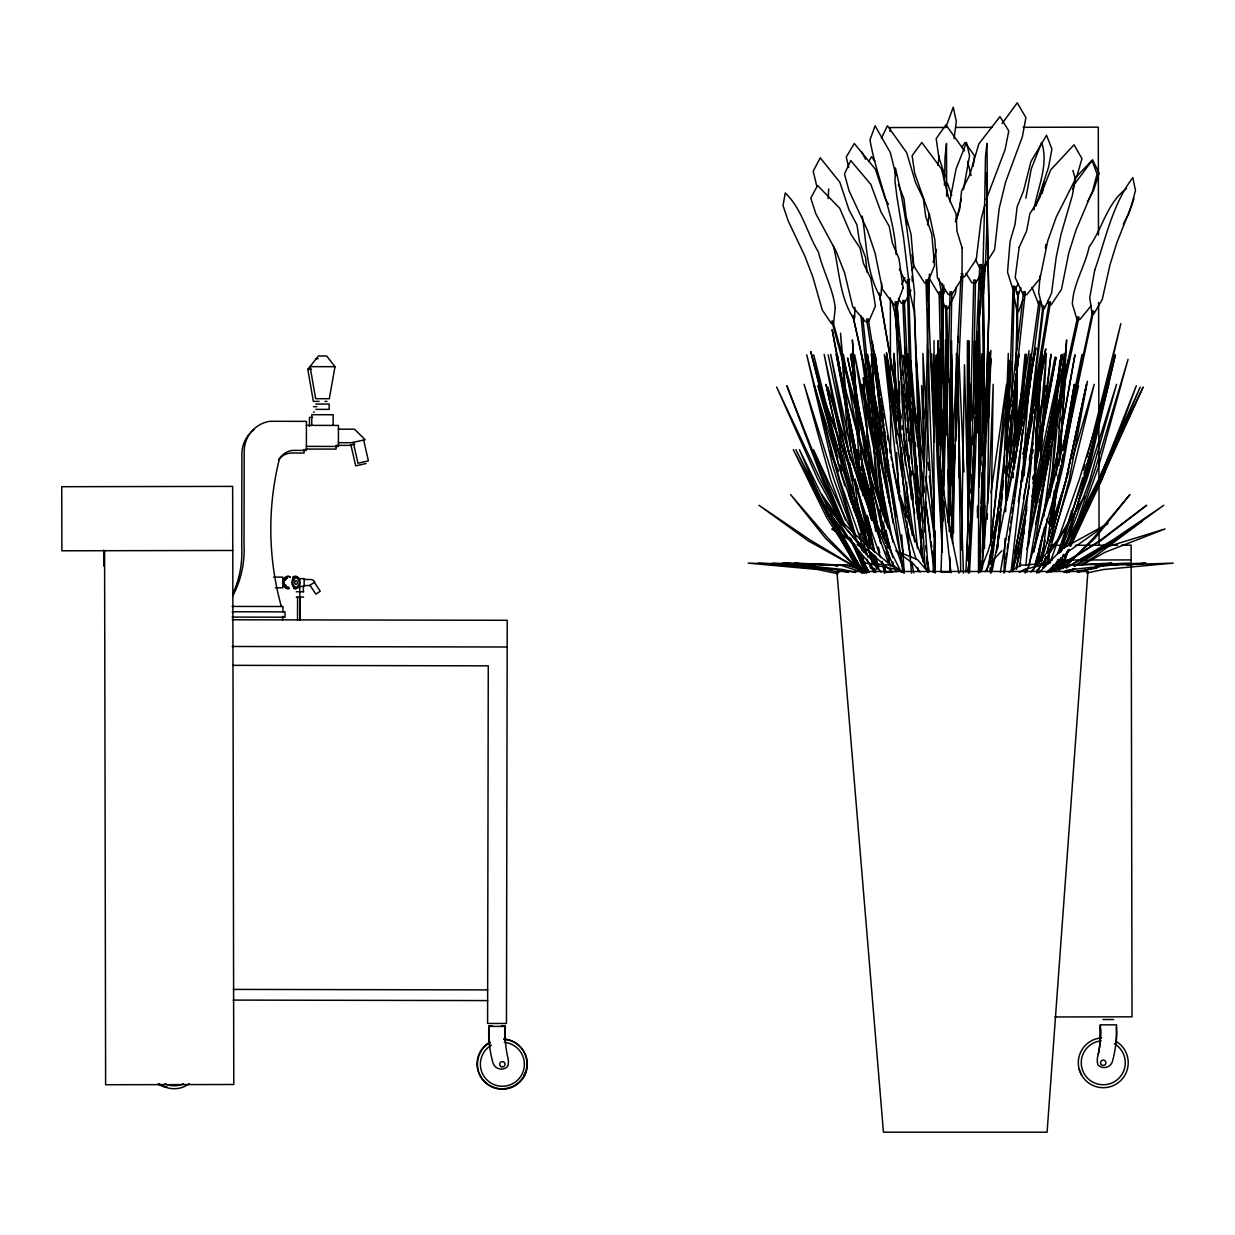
<?xml version="1.0" encoding="UTF-8"?>
<svg xmlns="http://www.w3.org/2000/svg" width="1235" height="1235" viewBox="0 0 1235 1235"><rect width="100%" height="100%" fill="white"/><g stroke="black" fill="none" stroke-linecap="round" stroke-linejoin="round"><path stroke-width="1.5" d="M504.961 1025.976L504.961 1028.462A106.596 106.596 0 0 0 505.053 1040.117A102.443 102.443 0 0 1 504.961 1028.323L504.961 1025.976L501.379 1025.961M505.285 1028.755A102.243 102.243 0 0 0 505.3 1040.457A102.443 102.443 0 0 1 505.285 1028.755L505.285 1026.409L489.045 1026.378L489.183 1028.863A101.563 101.563 0 0 0 493.166 1063.474L493.259 1063.767A8.799 8.799 0 0 0 507.523 1066.608A14.249 14.249 0 0 0 508.048 1058.457L507.462 1055.94A106.596 106.596 0 0 1 505.285 1028.894L505.285 1026.409M953.497 532.887L953.59 468.003L951.351 354.059L953.219 468.868L951.135 537.889M103.755 566.124L103.786 550.1M282.707 619.862L282.722 616.311M282.969 611.85L282.985 606.509L232.103 606.416M297.527 620.14L297.573 597.092M299.812 586.409L299.796 620.14L299.873 597.092M303.378 591.75L303.393 586.424M304.072 449.416L304.057 453.044L291.908 453.029A16.672 16.672 0 0 0 278.57 459.636M309.445 426.276L309.476 417.368L312.594 417.368M311.76 425.38L311.776 414.698L333.141 414.744L333.126 425.427M489.153 1043.976A101.563 101.563 0 0 1 488.859 1028.431L488.72 1025.945L492.441 1025.945M968.58 458.478L968.765 340.675L970.231 473.839M983.075 432.682L983.353 279.928L984.094 419.313M944.374 474.796L942.722 291.676L944.019 438.548L943.247 486.25M978.475 572.808L978.969 354.815L975.11 465.857L969.475 572.824M980.791 465.286L980.806 461.473M983.353 271.206L983.631 282.892L984.264 277.18M984.496 548.448L984.897 434.735M935.497 416.195L935.821 364.742L938.693 471.585L942.305 540.56M977.503 517.619L977.58 506.118M955.751 441.127L956.399 353.457L957.604 393.44M985.762 262.345L985.746 266.05L975.804 282.722L971.96 282.938L966.048 273.383M854.836 307.299L854.728 317.889L853.231 317.843C839.383 296.338 839.445 270.064 833.378 245.997M928.566 350.493L927.763 426.955L924.799 532.1M928.797 327.553L929.368 274.031M944.451 185.327L945.053 156.999L946.489 143.476L946.689 196.257M944.513 434.01L945.516 339.903L946.643 393.749M949.406 519.781L950.194 450.868M1016.961 369.991L1016.004 444.415M1017.022 364.279L1017.115 356.637M1017.192 349.011L1017.841 291.769L1015.556 370.068M945.439 433.408L946.365 353.457L946.612 364.896M950.332 439.475L951.567 340.675L952.803 464.267M1016.328 437.638L1016.451 426.121M1016.529 420.363L1017.269 357.023M1017.486 337.819L1017.146 309.028M982.211 270.45L980.868 305.416L978.984 321.054L978.907 300.753M982.442 560.613L982.35 568.254L982.427 562.542M982.983 520.522L982.551 552.971L984.295 448.089M983.492 482.329L983.924 449.864M942.814 512.957L943 501.503M947.878 522.729L951.814 291.83L950.07 291.769L946.535 434.874M978.753 369.172L979.247 340.675L979.911 464.267M980.127 465.178L980.204 461.365M982.165 569.613L984.28 447.425L988.988 309.846L984.943 447.271M927.964 308.503L925.756 427.048L922.977 495.868M928.118 300.861L928.535 277.921M971.667 482.576L971.821 474.935M972.408 444.368L972.562 436.742M972.918 417.631L975.511 280.098L973.782 280.036L966.99 560.783M961.447 550.146L964.489 364.742L968.765 530.927M1014.383 441.482L1015.371 379.624M1011.542 401.313L1014.259 286.242L1013.117 286.242L1008.578 422.416M979.834 556.8L981.13 507.153M981.223 503.324L982.026 472.773M982.473 455.591L982.628 449.864M987.228 519.287L987.383 513.528M987.63 503.911L989.451 360.219L988.494 379.346M990.069 571.728L990.161 567.899M990.269 564.071L990.547 552.585M990.732 544.928L993.187 384.317L989.374 480.369L981.949 568.254M952.525 543.369L957.511 354.229L960.707 571.743M1004.04 573.133L1004.966 538.63M1005.691 511.784L1008.316 353.457L1003.993 465.919L997.633 548.247M979.262 443.087L981.871 353.797L982.257 450.25M939.557 486.389L939.85 476.849M940.02 471.122L942.675 291.769L938.013 461.674M943.308 501.24L940.993 571.975L950.147 572.253L950.271 566.649M1015.602 457.768L1015.71 453.955M943.494 495.497L946.782 387.08L949.298 531.791M1015.911 456.827L1016.034 452.998M979.34 289.314L979.787 277.89M978.722 572.592L982.736 466.845L989.204 352.145L978.737 487.377M1005.938 499.974L1009.242 360.219L1006.741 417.646M975.033 423.898L968.41 573.133M975.48 412.475L976.283 391.526M976.87 376.304L977.765 353.457M988.617 417.785L990.887 358.629L988.417 396.682M920.662 553.203L920.97 545.561M921.125 541.733L921.588 530.263M922.36 511.151L922.514 507.338M1009.396 468.435L1011.233 414.744L1010.755 418.464M965.893 572.067L979.818 264.645L981.516 264.645L976.993 371.581M975.048 417.399L968.394 572.067M975.218 413.586L976.267 388.763M933.181 572.345L934.926 532.27M956.492 418.078L955.442 441.173M957.758 389.226L962.837 273.815L961.108 273.815M1004.642 465.487L1004.132 473.082M1005.398 448.259L1005.892 436.773M1012.515 476.942L1012.685 473.129M1013.179 461.674L1014.182 438.78M948.912 523.887L960.907 277.659M951.274 531.575L952.787 498.878M955.272 445.017L953.312 487.331L952.941 471.924M973.782 454.634L968.394 571.573L973.597 465.873L977.456 331.968L977.518 396.991M1012.885 477.945L1013.055 474.101M1013.827 456.827L1014.089 451.068M828.176 198.588L828.654 188.97M977.518 512.139L977.796 506.427M984.28 463.449L983.631 474.95M984.959 450.065L985.437 440.509M986.101 427.125L986.58 417.569M986.966 409.927L987.151 406.099M987.352 402.27L988.309 383.159M983.724 526.203L984.804 505.362M1006.124 474.194L1006.525 466.521M1007.127 455.02L1007.528 447.348M1040.642 460.192L1042.278 429.703M1042.479 425.89L1046.354 353.457L1038.28 444.832M1060.17 459.111L1066.623 339.903L1062.779 384.085M881.744 282.938L881.018 295.52L879.49 295.443C865.982 271.283 866.8 242.662 862.231 216.125M985.762 262.005L984.897 271.468M1005.691 448.567L1005.938 444.723M1007.297 423.574L1008.655 402.425M1009.257 392.807L1010.863 367.814M979.17 552.06L980.034 538.784M983.616 483.811L990.902 350.323L984.866 426.399M1059.46 462.044L1066.176 364.742L1058.812 465.734M927.578 224.955L929.26 213.794M1019.245 432.96L1025.019 354.229L1017.038 437.499M1021.252 421.444L1026.331 354.229L1019.863 420.456M1014.815 286.535L1014.074 296.014L1016.945 311.405L1018.505 311.714L1022.997 299.657M1010.4 454.372L1015.448 391.202M1015.757 387.373L1016.529 377.802M1016.976 372.059L1018.35 354.815M956.091 287.446L955.597 293.127L947.909 308.626L945.439 308.271L940.314 294.347M1040.194 275.39L1038.666 292.602L1042.448 308.271L1044.439 308.626L1051.587 293.127L1056.203 257.189L1061.035 234.279L1072.428 195.145L1075.314 178.488L1072.875 170.384M1028.786 544.373L1035.64 465.78L1041.954 353.457L1034.39 469.671M1058.935 428.252L1059.769 418.65M1060.278 412.891L1062.115 391.757M997.371 548.664L997.71 544.882M998.374 537.318L998.714 533.551M1000.582 512.757L1000.921 508.99M1001.261 505.208L1002.28 493.877M1002.619 490.094L1003.468 480.647M1036.767 461.967L1037.107 458.17M1025.143 573.133L1025.498 569.304M1025.868 565.476L1034.776 471.585L1039.052 364.742L1030.391 471.446L1019.832 565.692M943.833 285.1L942.598 294.532L942.398 283.541M936.454 249.408L933.104 262.221M991.35 539.602L1006.525 384.317L990.995 492.981M1022.796 429.965L1019.245 465.873L1004.703 571.651M1023.167 426.183L1023.553 422.401M1023.923 418.619L1030.283 354.352L1014.938 463.712M1022.457 481.357L1042.911 305.879L1043.853 305.909L1023.769 475.614M1007.081 398.473L990.825 541.347M1008.3 386.956L1010.925 362.025M1040.596 452.164L1043.652 423.404M1044.671 413.818L1051 354.352L1043.745 412.953M1024.278 296.215L1024.695 292.463M1048.145 563.808L1049.611 550.609M1052.127 527.993L1057.145 482.762L1050.553 526.172M1018.643 465.688L1019.076 461.89M1019.492 458.108L1020.342 450.513M1020.774 446.715L1022.688 429.656M1023.105 425.859L1023.537 422.077M1025.235 406.902L1031.194 353.797L1023.182 465.888L1011.218 570.585M996.537 552.385L1000.875 514.331M1005.861 470.566L1006.309 466.768M1007.173 459.158L1025.328 291.722L1023.583 291.676L1007.251 432.435M1048.222 561.771L1049.333 552.277M1052.652 523.748L1056.851 487.624M990.763 573.241L1004.58 455.267M1005.259 449.555L1005.923 443.859M1007.05 455.283L1007.945 447.641M1008.393 443.813L1018.968 353.905L1013.41 397.577M1045.366 248.034L1045.798 244.422M1035.069 509.947L1038.728 479.319M1012.098 406.361L1012.561 402.548M1013.256 396.821L1013.95 391.094M1016.961 366.27L1018.119 356.73M1033.865 486.513L1036.427 465.78M973.149 166.308L974.461 155.687L965.075 142.504L961.864 147.181M1012.206 407.071L1012.685 403.274M1025.606 418.48L1026.331 412.799M1026.81 409.032L1040.549 301.247L1038.975 301.17L1029.326 371.087M1041.861 560.042L1047.172 518.561M1051.51 484.629L1064.107 353.457L1056.265 475.321M1048.283 455.993L1033.803 552.168M1050.259 440.725L1055.184 402.548M1055.678 398.72L1061.359 354.815L1043.544 473.375M1044.223 567.591L1045.458 558.174M1047.419 543.107L1054.304 490.388M954.084 138.644L956.322 121.462L953.235 107.198L946.056 126.819M1037.23 565.645L1039.484 548.618M1043.729 516.462L1049.966 469.177L1059.862 360.219L1052.467 469.315L1048.762 493.877M1033.139 479.087L1033.649 475.321L1032.892 478.933M1027.767 382.433L1028.801 374.869M1026.98 404.37L1033.494 357.301L1028.23 393.425M1004.765 566.757L1005.29 562.944M1005.815 559.131L1006.602 553.404M1007.127 549.59L1007.899 543.879M1008.424 540.065L1008.949 536.237M1009.736 530.525L1010.261 526.712M1010.786 522.899L1011.573 517.172M1012.098 513.359L1012.885 507.647M1013.41 503.818L1013.935 500.005M1014.46 496.192L1015.247 490.48M1015.772 486.667L1016.544 480.94M1017.069 477.127L1017.594 473.314M1012.7 477.235L1013.24 473.453M1042.309 193.339L1043.915 182.317M1026.856 402.934L1027.396 399.121M1036.829 573.225L1037.4 569.443M1038.249 563.777L1042.51 535.434M1049.132 535.589L1049.982 529.938M1057.654 479.103L1058.225 475.336M989.868 563.114L993.079 542.15M993.666 538.337L1000.967 490.696M1001.554 486.883L1002.141 483.07M1023.259 458.324L1049.256 301.772L1050.506 301.865L1020.928 482.978M1026.841 403.721L1034.714 352.901L1029.465 383.298M1023.954 475.66L1024.556 471.878M1012.206 571.836L1029.311 465.873L1041.939 354.229L1018.319 501.642M1005.938 497.087L1029.095 350.678L1006.031 479.983M1012.808 476.957L1013.441 473.175M1014.058 469.377L1014.676 465.595M1064.724 442.392L1074.357 384.317L1063.551 446.468M956.863 219.074L961.37 198.789M1000.412 572.16L1015.865 480.369L1029.959 384.317L991.952 571.805M937.751 165.382L939.326 156.119M989.698 560.798L992.909 542.011M993.558 538.244L999.686 502.521M1029.141 565.954L1046.307 465.595L1062.023 354.352L1045.196 465.873L1026.949 549.452M334.994 366.687L329.313 398.72L315.666 398.689L310.108 366.641L334.994 366.687L326.688 355.989L318.445 355.973L307.808 369.296L313.35 401.36L319.109 401.36M1036.798 402.224L1045.443 353.303L1036.597 398.133M1034.683 471.415L1055.061 356.961L1035.547 456.286M1034.127 482.87L1034.807 479.103M1025.853 198.171L1031.225 168.994L1041.645 142.504C1049.055 164.857 1037.524 187.658 1033.957 209.811M1016.436 569.289L1025.559 520.352M1020.697 428.777L1007.096 500.422M1027.427 393.054L1035.918 347.93L1028.029 385.397M1034.498 471.446L1056.018 357.471L1032.969 483.41M1051.695 444.816L1041.861 493.321M1054.165 431.787L1057.345 415.022M1059.831 401.977L1061.591 392.668M1021.901 472.881L1022.626 469.115M1031.781 457.274L1023.352 498.693M1032.506 453.507L1033.247 449.741M1035.81 436.557L1045.69 385.706L1035.362 432.034M1041.275 561.786L1044.208 546.688M1049.009 522.158L1049.735 518.391M1050.476 514.609L1056.728 482.53M1024.077 461.643L1024.818 457.907M1025.93 452.303L1032.923 416.812M1033.664 413.077L1034.39 409.341M989.822 562.095L994.978 535.975M1036.134 565.352L1041.043 540.868M1049.704 497.551L1074.959 354.815L1054.999 465.857L1033.942 550.795M1035.609 524.458L1069.309 356.668L1029.234 532.686M1062.455 450.513L1082.03 354.352L1063.103 465.873L1049.271 523.455M1041.275 561.848L1044.347 546.765M1048.947 524.134L1060.834 465.672M1061.591 461.905L1063.134 454.356M1063.891 450.59L1064.663 446.808M1024.88 400.387L1008.532 477.204M1026.455 392.9L1027.242 389.149M1040.055 489.338L1041.63 481.835M1042.417 478.084L1047.928 451.809M1023.213 454.233L1033.278 407.303M1034.081 403.552L1036.489 392.298M1039.083 502.537L1039.87 498.786M1044.27 478.161L1051.479 444.399M1064.508 442.902L1092.682 311.019L1093.592 311.127L1067.457 433.624M1065.049 444.924L1066.654 437.391M1023.105 454.017L1029.975 422.169M1030.793 418.433L1036.458 392.205M1013.117 570.663L1026.841 507.014M1053.903 433.161L1059.568 406.948M1060.386 403.197L1078.989 317.024L1077.63 316.932L1056.573 412.475M897.32 307.052L898.957 299.657M1014.506 553.388L1029.311 486.204M1049.951 442.439L1055.323 418.094M1029.172 459.837L1032.892 443.164M1019.832 566.618L1020.666 562.882M1030.623 518.005L1041.012 471.261L1062.44 356.606L1032.028 496.825M963.408 189.711L969.583 155.687L966.48 142.504L956.06 168.994L949.715 201.691M992.184 550.223L994.283 540.868M1012.916 569.52L1026.856 509.607M1017.208 560.474L1019.817 549.235M1022.873 536.129L1023.738 532.393M986.981 570.446L999.81 511.784L988.077 551.165L979.648 572.5M1116.147 1042.896A101.563 101.563 0 0 0 1116.44 1027.35L1116.579 1024.849L1100.339 1024.88L1100.339 1027.227A102.443 102.443 0 0 1 1098.239 1054.397L1097.637 1056.928A14.496 14.496 0 0 0 1098.085 1065.079A8.645 8.645 0 0 0 1112.179 1062.239L1112.303 1061.884A111.227 111.227 0 0 0 1116.44 1027.196L1116.579 1027.196M1050.213 438.996L1035.47 498.276M1051.093 435.291L1055.091 418.603M1056.434 413.03L1061.313 392.637M1035.625 564.287L1037.863 554.978M1038.758 551.242L1039.654 547.522M1040.549 543.801L1044.594 527.036M1040.333 560.597L1045.242 540.174M1016.282 567.004L1022.642 541.177M1031.734 504.297L1065.527 355.078L1041.043 469.609L1031.688 504.467M1089.116 449.88L1120.84 323.616L1091.231 450.204L1083.913 474.024M1043.205 568.193L1046.045 557.155M1047.002 553.465L1065.959 479.844L1086.522 384.317L1066.006 480.369L1041.367 561.199M984.943 204.531L981.115 219.197L976.283 259.365L964.442 276.841L960.645 276.486M986.364 199.036L1005.105 149.589L1008.779 130.941L999.964 116.599L978.815 143.97L969.815 174.644L961.556 191.116L959.657 209.271L955.334 221.744M990.331 572.067L993.604 559.548M1042.911 568.054L1045.813 556.923M1046.786 553.218L1066.206 479.087L1087.418 381.214L1069.325 479.35L1045.613 566.232M1018.381 554.021L1024.294 531.992M1033.556 570.045L1058.364 480.23L1078.51 385.706L1053.995 479.875L1026.671 572.145M1059.136 569.242L1063.335 554.422M1065.419 547.012L1088.483 465.533L1115.375 354.815L1089.764 465.857L1069.217 531.235M1054.798 569.289L1056.898 561.94L1054.644 569.32M1059.537 552.755L1071.687 510.503M1083.296 470.087L1084.886 464.576M1087.001 457.228L1088.575 451.717M1066.839 478.007L1068.985 470.659M1072.752 457.799L1094.225 384.317L1070.544 480.369L1051.541 540.992M909.701 279.141L908.713 282.537L906.228 282.892L899.312 269.184M912.202 270.635L913.684 265.525L911.029 234.11L906.104 216.65L903.974 198.85L898.447 184.494M1038.002 572.222L1039.685 566.711M1059.707 552.817L1082.786 477.698M1039.53 561.107L1043.698 548.463M1051.433 524.998L1066.299 479.844M1036.011 205.828L1048.592 166.972L1051.911 149.065L1046.539 135.294L1030.947 161.569L1023.475 191.024L1017.131 206.847L1015.062 224.276L1010.076 241.365L1007.528 272.148L1012.793 288.805L1015.355 289.144L1018.011 284.112M1072.551 189.511L1074.311 184.355L1092.095 160.55L1097.051 174.089L1092.62 190.885L1076.009 230.003L1068.769 253.051L1061.467 289.391L1051.294 304.705L1048.608 304.18L1047.573 300.553M1061.39 568.332L1066.932 552.091M1069.387 544.882L1095.846 467.278L1128.064 359.277L1098.193 467.787L1070.22 545.268M1134.039 198.326L1128.651 213.933L1123.294 224.106M1051.109 572.299L1053.609 565.09M1057.361 554.268L1083.033 480.369L1108.737 384.317L1079.205 479.844L1049.982 562.913M945.176 289.499L943.386 294.563L941.78 294.362L938.816 278.338M1020.928 287.817L1018.551 294.563L1016.945 294.362L1015.633 287.23M1054.86 568.332L1058.102 559.301M1061.359 550.27L1086.676 479.844L1116.548 384.317L1089.749 480.369L1069.016 536.237M1061.776 568.702L1068.275 550.671M1056.326 570.493L1061.004 557.88M1065.018 547.059L1067.688 539.849M523.625 1076.349L524.875 1073.338M523.949 1076.781L526.45 1070.76M1058.997 570.508L1068.275 549.59M1069.834 546.102L1099.227 479.875L1136.339 385.706L1101.589 480.23L1070.807 546.009M1059.46 570.246L1069.186 549.467M901.797 284.374L904.962 277.829M881.327 138.289L887.471 125.8L906.644 152.615L915.614 182.687L923.348 198.85L925.741 216.65L931.761 234.11L934.555 265.525L927.747 282.537L924.536 282.892L913.699 265.757L912.032 254.503M910.982 290.24L904.715 302.93L901.396 303.254L898.339 298.453M1064.925 546.565L1080.363 515.736M1083.805 508.897L1098.378 479.782L1140.183 387.08L1101.45 480.199L1093.577 495.497M1056.018 568.579L1059.506 561.786M1067.364 546.487L1091.833 498.894M1052.575 570.539L1057.021 561.987M1064.138 548.278L1099.69 479.782L1143.131 387.08L1100.925 480.199L1060.865 551.952M285.486 580.172L285.995 579.215M1087.418 201.984L1093.654 190.113L1099.135 173.286L1092.543 159.778L1074.913 178.365M1051.556 568.64L1053.424 565.306M985.237 571.666L989.806 563.608L1001.894 550.733M868.637 161.646L871.555 156.737L874.781 161.152M945.238 289.963L942.506 294.563L938.878 294.362L929.26 278.338M1036.783 571.759L1059.028 539.278L1084.762 496.254L1057.484 540.004L1031.009 572.021M1002.094 123.562L1017.254 102.814L1025.899 117.572L1022.364 136.776L1005.614 182.008L999.177 208.422L994.576 249.763L983.075 267.763L979.37 267.393L975.418 259.273M1091.385 305.446L1079.791 319.664L1076.889 319.17L1072.335 304.026C1073.338 283.417 1085.009 266.59 1089.116 246.923C1102.978 227.935 1106.668 203.173 1126.567 188.507M1065.296 567.236L1093.824 537.596L1129.917 494.571L1094.874 538.321L1062.795 568.563M284.621 578.073L285.594 577.085A5.835 4.492 -89.9 0 1 290.225 577.1M1038.836 572.886L1062.748 548.448L1108.104 523.455L1067.565 552.06L1047.033 571.975M1053.131 571.604L1100.678 539.973L1146.605 505.285L1100.354 541.038L1050.846 570.416M1064.477 572.021L1067.735 569.968M1074.234 565.877L1101.867 548.479L1165.037 528.935L1105.063 552.277L1081.922 565.043M1009.227 572.175L1020.45 565.337L1049.735 563.129L1024.17 569.489L1019.354 572.222M1064.555 572.484L1067.812 570.508M1074.326 566.541L1092.234 555.657L1142.39 520.969L1094.611 556.707L1079.807 565.26M1066.067 567.853L1112.72 539.973L1163.802 505.285L1114.186 541.038L1066.037 567.76M1066.654 572.855L1073.23 569.057M1068.707 572.33L1075.314 568.687M1059.275 566.711L1062.795 565.337L1077.939 564.657M1069.309 570.4L1074.682 568.702M1046.477 572.654L1070.066 565.337L1129.624 563.129L1072.489 569.489L1063.258 571.836M1077.769 572.361L1103.766 565.337L1173.25 563.129L1103.627 569.489L1086.692 573.025M1076.272 571.249L1096.927 568.146M354.8 444.168L349.459 445.387L336.121 445.356L336.105 449.108L305.956 449.046M366.085 463.511L355.68 465.873L350.941 445.048M1096.68 565.012L1111.994 563.129L1083.62 564.395M1126.984 565.059L1145.771 563.129L1123.14 563.963M1094.858 564.982L1113.708 564.302M945.933 127.452L890.018 127.545L890.018 131.404M955.581 127.421L992.214 127.359M1023.074 127.298L1098.285 127.159L1098.486 235.036M1050.383 545.314L1064.369 545.299M1075.376 545.268L1117.66 545.191M1121.504 545.191L1131.121 545.16L1132.016 1016.822L1054.983 1016.961M232.767 550.47L61.873 550.795L61.75 486.713L232.643 486.389L233.785 1084.5L105.623 1084.731L104.589 550.717M1048.484 560.057L1052.328 560.057M1061.946 560.042L1086.939 559.995M1090.783 559.98L1131.152 559.903M1102.932 1019.539L1113.615 1019.523M316.145 358.644L318.198 358.644M307.808 369.296L311.452 369.311M325.006 401.375L327.013 401.375M315.789 404.03L329.174 404.046L329.158 409.387L315.774 409.372M313.474 406.701L316.824 406.701M313.458 412.042L314.354 412.042M306.419 425.365L338.467 425.427L338.421 446.437L306.373 446.375M338.452 429.178L354.476 429.209L365.128 439.675L351.774 442.717L338.421 442.686M273.537 577.131L282.8 577.146L282.769 587.829L275.328 587.814M282.784 578.597L286.582 578.597A4.276 3.041 -89.9 0 1 287.4 578.026M298.793 578.628L304.15 578.628L304.134 586.424L297.867 586.409M304.15 579.477L310.525 579.493A4.955 4.955 0 0 1 314.832 582.025L309.476 585.575L304.134 585.575M282.784 586.378L286.566 586.378M296.307 591.75L303.671 591.766M296.307 597.092L303.656 597.092M232.149 611.757L285.038 611.865L285.023 617.207L232.087 617.099M232.257 619.769L507.23 620.294L506.458 1023.475L487.593 1023.445L488.273 665.835L233.014 665.341M232.211 646.476L507.184 647.001M233.292 989.405L487.655 989.899M233.06 1000.088L487.64 1000.582M488.72 1028.431L488.859 1028.292A111.227 111.227 0 0 0 489.353 1043.853M489.045 1028.724L489.183 1028.724A111.227 111.227 0 0 0 489.677 1044.285M928.211 570.184L929.075 570.2L926.945 558.976M780.304 564.148L748.148 563.129L817.446 569.489L838.071 573.812M799.23 564.735L808.678 565.028M792.685 564.271L758.491 563.129L825.829 569.489L838.905 572.314M798.381 564.457L815.471 565.012M824.378 564.982L772.786 563.129L835.493 569.489L848.383 572.484M790.369 563.731L784.765 563.129L846.809 565.337L859.637 569.15M797.856 564.534L801.592 564.92M809.604 564.951L794.707 563.129L849.603 565.337L856.75 567.729M1041.8 304.088L1038.326 303.578L1032.043 287.323M855.593 572.577L842.81 569.489L782.481 563.129L841.004 565.337L862.447 572.299M863.296 570.246L868.792 571.898L850.406 538.599M896.116 312.594L894.727 312.162L891.454 300.275M833.934 565.337L837.562 566.464M862.107 569.52L869.255 571.928M903.526 572.716L896.672 569.489L865.673 563.129L893.245 565.337L902.384 571.898M836.743 531.606L831.865 528.935L836.589 531.853M840.001 533.381L851.409 539.602M857.924 543.153L862.802 545.808M864.84 572.654L810.098 539.973L758.985 505.285L808.539 541.038L864.917 572.376L858.186 554.268M841.313 534.77L850.761 540.606M857.044 544.496L864.917 549.359M892.365 566.603L861.011 539.973L825.15 505.285L856.982 541.038L892.905 572.376M861.768 572.515L825.567 538.321L790.585 494.571L827.512 537.596L862.015 572.623M854.203 545.114L847.75 538.321L832.097 516.446M928.288 572.067L917.404 559.548L895.776 550.733L913.267 563.608L920.106 571.99M864.84 529.537L868.39 533.829M881.172 572.16L847.195 529.923M876.155 571.805L848.846 538.321L821.862 494.571L844.987 526.836M855.654 548.047L830.692 514.547M865.967 531.529L868.313 534.539M824.27 505.516L816.443 494.571L824.115 505.331M964.442 150.84L945.933 124.843L936.192 138.582L938.77 156.969L945.161 176.343M314.338 582.349L320.251 591.241L315.882 594.143L309.97 585.251M864.33 572.932L829.241 517.82L795.849 449.679L830.8 517.249L863.527 572.839M861.968 572.932L826.832 517.82L793.302 449.679L828.87 517.249L862.138 572.839M299.071 579.4L297.373 577.115A5.835 4.492 -89.9 0 0 292.741 577.1M283.88 585.606L285.563 587.891A5.835 4.492 -89.9 0 0 289.083 588.524M863.311 572.546L832.575 517.249L799.416 449.679L828.16 516.076M833.548 526.125L858.479 570.987M841.205 521.926L818.234 480.199L776.661 387.08L820.441 479.782L842.471 521.818M888.413 204.393L885.032 198.187L875.43 169.272L854.28 143.476L846.268 156.999L848.738 167.543M862.478 550.764L844.863 517.249L813.479 449.679L844.431 524.643M866.877 559.146L873.932 572.546M854.79 545.361L868.884 572.253L854.095 543.385M861.629 151.658L865.565 159.238M285.486 584.803L285.98 585.76M900.454 570.647L873.793 517.82L847.673 449.679L872.744 517.249L895.962 571.928M843.459 523.501L822.649 480.23L786.834 385.706L824.069 479.875L842.64 521.71M850.946 539.093L866.754 571.975M870.968 513.112L873.438 518.299M849.618 537.395L865.102 572.253M855.793 483.333L858.016 488.674M830.105 451.423L838.117 470.643M1079.174 1069.248L1081.675 1075.253M830.105 451.454L838.179 471.014M927.763 572.407L914.286 537.596L899.852 494.571L909.794 538.321L916.169 559.594M851.841 471.245L819.222 387.08L844.184 453.044M845.543 456.61L852.968 476.216M845.543 520.028L830.893 480.369L804.124 384.317L834.057 479.844L852.906 532.223M889.246 565.136L858.109 479.782L827.821 387.08L853.802 480.199L880.648 557.587M890.543 568.702L891.84 572.253L885.634 571.975L881.898 561.184M868.56 535.99L848.09 479.875L830.599 425.55M861.366 555.688L867.217 571.944M904.483 571.913L871.57 480.23L844.462 385.706L869.733 479.875L892.874 557.386M849.309 494.602L855.747 512.587M858.973 521.571L868.653 548.541M869.949 552.138L871.231 555.735M862.771 534.029L843.598 479.844L813.927 384.317L839.846 480.369L860.749 539.849M864.052 537.642L867.248 546.657M869.162 552.076L872.991 562.913M947.477 183.382L951.706 195.408M862.015 543.462L865.812 554.268M848.862 494.633L851.841 503.664M853.045 507.276L854.836 512.695M829.441 421.922L817.771 385.706L837.932 457.984M854.496 534.879L832.637 465.857L806.717 354.815L834.891 465.533L855.886 536.577M860.826 554.855L865.997 571.203M872.774 563.037L847.009 480.369L825.968 384.317L847.21 479.844L867.711 557.155M874.488 568.548L875.63 572.222M864.809 547.954L866.507 553.465M839.306 467.679L844.848 485.834M859.822 534.879L861.49 540.328M863.157 545.777L865.364 553.033M858.834 455.159L857.183 449.679L858.896 457.043M861.567 464.283L871.987 498.986M840.325 465.24L841.977 470.767M849.124 494.664L851.872 503.849M857.491 542.042L858.572 545.685M861.798 556.615L866.646 573.009M856.735 516.539L841.745 465.533L813.695 354.815L838.75 465.857M856.534 504.883L845.759 465.873L824.162 354.352L851.826 480.492M857.553 508.588L868.328 547.599M869.347 551.319L872.944 564.318M905.934 219.182L907.385 224.569M879.011 498.477L872.08 472.372L847.596 357.918L881.42 511.552M880.987 505.933L883.951 517.125M865.75 499.372L856.889 465.873L847.828 415.948M883.488 566.34L884.955 571.928L883.596 566.402M854.99 478.871L874.226 551.319M875.708 556.892L878.672 568.038M869.672 564.519L870.644 568.193M886.452 523.609L831.85 321.131L832.791 320.992L868.066 449.772L887.78 527.191M862.416 488.211L856.519 465.873L848.615 422.355M883.565 568.208L884.553 571.928M818.82 384.317L836.604 452.288M833.008 437.313L810.762 351.574L837.207 458.2M833.965 441.034L835.416 446.638M854.651 453.507L871.725 520.136M870.876 517.558L857.738 465.857L837.268 354.815L863.003 495.667M878.378 547.105L879.783 552.647M882.13 561.879L884.939 572.947M860.702 489.801L854.543 465.595L830.707 354.352L850.483 460.207M867.325 515.875L871.123 530.772M856.581 499.11L868.931 547.522M870.351 553.11L873.207 564.287M872.728 504.883L862.91 465.873L860.224 450.513M896.008 175.617L890.342 152.615L875.09 125.8L869.98 139.864C876.618 178.55 894.665 214.689 896.116 254.503M872.651 427.403L862.076 384.317L874.689 448.351M876.341 442.392L885.541 479.844M855.84 484.058L869.888 541.455M873.963 558.127L876.696 569.242M859.112 467.478L863.172 484.259M864.083 487.995L868.591 506.643M869.949 512.232L871.756 519.703M883.488 568.193L884.383 571.913M967.653 161.291L971.05 175.571M889.694 482.669L852.845 315.496L869.255 388.654M816.829 186.423L813.201 171.171L820.256 157.833L839.877 182.286L849.078 210.074L856.982 224.924L859.437 241.473L865.596 257.575L867.032 272.194M885.865 530.309L891.222 552.817M860.347 473.067L863.003 484.259M866.538 499.187L868.313 506.643M881.558 484.058L882.423 487.763M862.725 473.623L872.512 515.983M869.224 508.882L856.334 453.23L832.143 329.575L847.272 412.891M870.088 512.587L871.817 520.012M888.567 476.942L870.073 392.421M363.661 440.015L368.4 460.84L357.98 463.218L353.256 442.377M884.43 540.174L867.804 465.873L850.56 354.352L866.846 465.595L880.57 543.23M885.665 545.746L890.234 566.17M877.406 486.513L872.883 465.857L854.666 354.815L874.92 454.279M902.137 562.589L881.42 465.61L874.982 429.749M862.848 465.595L874.982 523.316M884.368 568.007L885.14 571.728M828.16 354.815L847.843 448.923M867.279 516.384L874.689 552.168M875.461 555.935L878.193 569.119M893.414 469.856L898.432 494.293M888.706 465.456L865.997 355.263L895.946 516.739M878.857 473.314L892.982 542.165M958.978 573.21L947.693 517.82L937.566 449.679L950.965 572.793M914.471 473.623L918.207 492.039M845.743 401.421L836.234 354.229L846.546 410.993M846.5 405.204L858.665 465.61M836.604 354.229L845.913 401.421M846.654 405.204L858.572 465.61M910.921 557.942L891.979 458.833L872.296 341.447L887.44 459.158L903.31 553.898M911.631 561.678L913.776 572.901M903.433 435.492L910.905 474.78M915.907 500.978L920.538 525.307M889.895 505.547L882.408 465.873L872.234 390.26M903.541 433.516L910.735 473.375M915.876 501.858L922.036 536.021M926.837 562.589L927.871 568.285M873.67 361.5L872.651 355.896L878.625 393.533M874.365 365.236L875.044 368.972M875.723 372.708L876.402 376.443M887.286 436.233L887.965 439.969M889.663 449.308L890.342 453.044M891.022 456.78L891.701 460.516M892.396 464.252L893.075 467.988M870.227 403.32L861.397 354.229L874.905 448.845M914.672 513.513L897.397 415.408M920.677 547.229L921.68 552.848M884.6 565.954L885.603 571.635M896.07 407.812L886.468 352.762L895.992 416.704M879.212 422.231L867.402 354.352L871.725 386.493M843.412 354.352L857.63 435.631M900.794 420.348L879.212 293.035L900.963 418.325M912.372 535.666L900.485 465.595L884.322 354.352L898.401 482.87M917.837 567.853L918.485 571.635M902.229 425.921L902.878 429.718M909.578 377.385L904.622 347.421L911.384 396.342M910.828 384.872L924.367 467.37M896.101 420.147L885.804 356.406L896.764 434.581M900.655 448.259L901.859 455.746M915.66 487.208L920.476 517.249M879.258 387.342L868.205 318.985L866.615 319.047L887.116 451.964M879.86 391.14L880.478 394.938M881.095 398.735L881.713 402.533M882.315 406.33L882.932 410.128M883.55 413.926L884.167 417.723M879.227 397.3L879.829 401.066M880.416 404.833L883.704 425.535M884.306 429.301L884.893 433.068M871.864 489.446L872.435 493.259M873.006 497.057L879.027 537.024M883.318 565.568L884.476 573.179M914.687 541.933L898.509 433.639M893.044 522.992L884.615 465.888L882.871 446.9M925.741 476.911L935.42 543.724M898.941 486.652L899.759 492.317M906.984 506.535L907.802 512.185M908.342 515.937L908.883 519.703M888.011 528.055L879.058 465.919L871.431 353.457L879.196 465.78L885.016 521.371M892.905 561.94L893.445 565.707M859.73 469.671L851.857 353.457L862.123 465.78L865.828 494.062M862.154 486.621L862.694 490.388M867.001 520.522L871.045 548.757M871.586 552.524L873.207 563.824M901.303 467L901.843 470.813M902.631 569.922L887.919 465.61L880.57 401.421M861.49 466.722L862.015 470.52M862.555 474.317L863.342 480.029M863.883 483.827L864.67 489.539M874.75 561.771L875.291 565.584M849.881 463.295L857.322 516.354M859.714 533.412L862.123 550.455M863.188 558.035L865.04 571.311M912.171 401.992L924.305 492.518M894.804 416.133L886.9 358.798L897.197 434.813M895.329 419.946L895.869 423.775M897.181 433.331L896.394 427.588L896.595 435.322M921.804 473.206L922.313 476.988M923.085 482.684L924.351 492.163M925.633 501.642L930.48 537.688M930.989 541.47L931.761 547.167M932.271 550.964L933.042 556.645M933.552 560.443L934.308 566.139M934.169 388.979L939.202 426.986M876.804 372.769L874.318 353.797L875.538 367.104M881.991 412.583L882.485 416.38M882.994 420.178L883.735 425.859M884.229 429.656L884.97 435.337M885.464 439.135L886.205 444.832M886.699 448.614L887.44 454.31M866.322 497.829L866.816 501.595M871.74 539.294L873.222 550.609M873.716 554.376L875.198 565.692M879.289 386.401L875.152 354.229L878.841 386.323M879.783 390.183L880.262 393.965M925.494 501.997L934.262 572.098M884.677 514.794L879.289 471.446L869.857 364.742L872.265 412.428M854.543 480.245L860.502 527.669M862.632 544.743L863.589 552.323M864.778 561.817L866.214 573.194M878.409 498.4L875.26 471.585L873.917 444.862M879.752 509.901L881.775 527.144M909.469 367.443L907.957 354.229L909.624 376.937M910.782 378.774L914.903 414.636M915.351 418.418L915.783 422.185M916.216 425.967L917.08 433.516M917.512 437.298L919.473 454.279M920.121 459.945L920.785 465.61M879.274 390.09L879.922 395.756M897.32 329.097L894.619 309.877L897.15 334.793M901.982 371.272L902.414 375.1M903.48 384.687L903.896 388.516M904.529 394.274L905.178 400.017M905.811 405.775L906.66 413.447M923.008 561.832L909.917 443.226L896.548 301.772L895.113 301.865L906.984 443.35L917.512 548.541M923.178 522.791L903.356 355.34L916.061 470.164L922.9 560.443M925.663 545.716L926.296 551.443M926.914 557.17L928.566 572.453M886.004 530.957L887.811 548.216M888.212 552.045L889.617 565.46M862.756 317.534L882.747 514.671M917.358 477.235L912.001 409.109M917.96 482.9L918.732 490.48M870.582 483.626L875.538 531.251M900.871 371.226L901.658 378.898M902.43 386.555L903.418 396.142M903.804 399.986L904.591 407.658M905.178 413.401L905.965 421.073M906.737 428.746L907.138 432.574M900.67 429.518L896.07 384.317L899.589 428.267M861.351 466.598L861.737 470.396M866.8 519.889L869.702 548.433M870.104 552.246L870.675 557.942M933.984 523.161L929.322 476.031M934.941 532.578L935.312 536.345M860.965 315.697L879.335 501.472M880.447 512.849L882.871 537.487M883.473 522.251L885.48 543.107M886.221 550.687L886.576 554.484M934.278 390.862L936.377 413.571M936.732 417.353L939.202 443.828M906.428 517.542L901.627 465.78L893.831 353.457L896.394 443.041M906.783 521.371L911.584 573.133M876.757 380.395L881.836 435.492M851.1 451.748L840.541 333.141L847.395 434.643M924.382 418.387L921.588 385.706L924.089 451.871M928.164 462.585L928.828 470.273M910.735 360.558L916.216 423.744M940.406 372.862L938.461 348.085L940.437 386.293M944.158 420.487L945.207 433.825M909.207 455.607L909.5 459.451M910.257 469.053L910.859 476.725M911.6 486.328L912.047 492.101M923.873 460.099L916.015 354.352L920.214 444.492M910.318 386.401L910.89 393.965M939.032 467.694L942.938 520.969M940.391 402.239L936.964 354.229L939.202 425.458M940.946 409.927L942.861 436.804M944.173 479.288L935.79 355.387L939.248 435.337M935.096 412.598L930.897 353.704L934.308 426.276M936.732 435.399L937.411 444.893M937.952 452.489L938.631 461.998M933.398 527.129L922.9 353.457L924.413 462.106M933.66 530.957L934.077 536.716M916.756 465.533L917.034 469.377M917.991 482.777L918.269 486.605M919.087 498.106L919.504 503.849M920.183 513.436L920.739 521.093M921.418 530.664L921.974 538.337M858.726 432.096L852.382 339.903L858.603 432.204M858.989 435.94L859.39 441.698M860.178 453.214L860.579 458.972M899.373 500.376L896.672 452.566M901.704 534.848L904.298 573.148M870.15 478.038L863.404 377.601L869.996 477.914M859.004 437.962L859.267 441.806M860.162 455.267L860.424 459.111M928.211 571.697L919.936 445.989L914.255 306.913L918.67 446.128L925.061 568.054M939.248 406.547L936.284 358.891L937.736 398.905M940.437 425.612L941.626 444.677M905.502 465.255L899.034 341.261M906.552 482.422L908.775 518.669M934.262 442.223L927.361 279.928L925.926 279.928L930.65 432.682L934.308 509.052M910.797 364.371L912.943 400.634M915.413 442.639L915.629 446.452M942.382 552.338L937.396 465.873L933.228 354.352L934.617 571.543M947.878 470.01L950.379 515.628M898.957 381.538L899.682 394.783M900.716 413.725L900.933 417.507M971.374 401.514L970.448 384.317L971.019 420.811M973.828 447.363L974.23 455.005M951.583 483.425L950.255 458.525L950.07 378.682M939.511 477.667L940.005 487.254M940.406 494.911L940.916 504.482M917.682 518.607L913.159 432.682L908.404 279.928L907.308 279.928L911.77 463.233M901.21 448.089L903.125 484.336M979.139 538.954L980.775 571.512M969.506 502.568L967.283 458.525L967.391 340.675L969.367 473.808M970.942 531.297L971.142 535.125M941.626 409.202L942.907 434.041M897.891 473.453L898.879 492.626M872.558 418.156L872.852 423.883M873.238 431.509L873.716 441.049M910.843 435.26L904.298 300.491L902.785 300.491L908.883 441.034M911.044 439.104L911.538 450.667M897.15 303.115L898.092 322.196M898.277 326.009L898.756 335.55M896.579 403.011L894.14 353.457L895.576 401.051M897.243 416.349L897.428 420.162M963.948 471.94L958.978 359.339M971.544 502.568L971.806 508.311M958.236 342.172L957.989 336.445L958.036 342.188M940.159 456.286L941.348 487.053M912.078 276.069L912.31 281.565M910.025 467.988L911.337 498.801M941.61 490.588L942.336 507.755M912.063 470.875L912.217 474.688M912.989 493.784L913.221 499.511M895.468 305.03L900.624 436.65M969.938 489.122L970.077 492.966M970.432 502.537L970.648 508.28M938.013 406.531L939.187 438.919M940.02 461.782L940.298 469.408M898.895 381.6L899.667 402.795M900.022 412.444L900.655 429.78M901.349 449.061L901.643 456.78M963.454 573.133L957.712 397.238M951.583 485.293L950.24 378.666M940.545 477.034L940.823 486.59M940.993 492.317L941.332 503.772M895.792 408.662L895.915 412.475M944.775 434.874L940.777 291.769L939.125 291.83L940.777 368.169M939.279 477.636L939.542 487.208M948.665 382.171L946.72 305.909L945.624 305.879L946.952 391.696M943.586 486.482L940.977 377.709M943.988 501.75L944.142 507.477M946.736 370.608L947.199 391.572M949.823 556.846L950.147 572.253M971.868 474.595L971.96 480.369M968.672 464.221L968.842 475.722M969.058 489.122L969.259 502.537M969.707 531.282L969.768 535.11M984.712 419.483L983.153 291.676L984.295 419.483M979.88 377.539L979.293 318.337L980.343 449.926M979.957 383.251L980.822 450.034M958.19 361.299L958.839 439.675M958.978 456.888L959.132 477.914M938.662 445.171L938.121 340.675L938.461 445.217M974.755 390.09L974.523 340.675L974.631 390.075M934.015 340.675L934.2 384.394M934.231 397.67L934.324 412.907M1100.339 1024.88L1100.354 1027.381A106.596 106.596 0 0 1 1100.262 1039.036M1098.61 302.482L1098.826 412.289M1098.826 416.149L1098.949 479.72M1098.965 482.576L1099.073 545.222M977.101 354.352L977.302 432.991M974.755 447.07L974.77 454.665M890.342 297.774L890.528 401.128M890.543 406.176L890.636 453.152M935.188 530.927L935.219 573.133M1100.339 1027.227A102.243 102.243 0 0 1 1098.239 1054.381M1115.699 1041.105A24.947 24.947 0 0 1 1119.744 1081.474A24.947 24.947 0 0 1 1080.224 1072.335A24.947 24.947 0 0 1 1101.589 1037.848M1114.232 1043.668A22.014 22.014 0 0 1 1117.922 1079.158A22.014 22.014 0 0 1 1083.064 1071.501A22.014 22.014 0 0 1 1101.296 1040.827M288.82 587.165A4.523 3.489 -89.9 0 1 286.952 587.165M286.103 578.304A4.523 3.489 -89.9 0 1 286.968 577.826M296.23 588.539A5.835 4.492 -89.9 0 1 293.837 588.539M290.256 577.301A5.542 3.937 -89.9 0 0 286.18 577.301L284.683 579.493A6.221 4.415 -89.9 0 0 284.668 585.483L286.165 587.69A5.542 3.937 -89.9 0 0 289.252 588.292M281.333 606.509A290.812 290.812 0 0 1 278.369 463.094L279.264 459.59A16.672 16.672 0 0 1 294.223 450.358L306.373 450.389L306.419 421.367L269.801 421.289A30.412 30.412 0 0 0 244.206 451.269L244.021 544.789A98.8 98.8 0 0 1 232.998 595.563M167.188 1087.217A24.947 24.947 0 0 1 157.972 1084.083M504.976 1040.024A102.243 102.243 0 0 1 504.961 1028.323M503.726 1038.928A24.947 24.947 0 0 1 525.076 1073.416A24.947 24.947 0 0 1 485.556 1082.555A24.947 24.947 0 0 1 489.616 1042.201M189.341 1083.604A24.947 24.947 0 0 1 158.96 1083.543M183.459 1083.743A22.014 22.014 0 0 1 164.842 1083.712M504.328 1042.34A22.014 22.014 0 0 1 522.559 1073.014A22.014 22.014 0 0 1 487.702 1080.671A22.014 22.014 0 0 1 491.406 1045.18M504.034 1039.376A24.947 24.947 0 0 1 525.4 1073.848A24.947 24.947 0 0 1 485.88 1082.987A24.947 24.947 0 0 1 489.94 1042.633M254.41 429.394A30.412 30.412 0 0 0 241.89 453.94L241.72 547.46A98.8 98.8 0 0 1 233.06 593.34M962.158 248.111L961.988 278.338L952.092 294.362L948.264 294.563L937.365 277.69L934.818 239.713L929.584 215.322L914.734 173.379L912.109 155.687L921.804 142.504L941.487 168.994L948.758 198.171L956.106 213.979L956.971 231.13L962.158 248.111M984.727 199.669L982.72 278.045L983.384 294.192C987.429 244.098 987.753 193.694 986.919 143.476L985.468 156.999L984.727 199.669M914.579 293.421L913.792 309.753L910.427 294.594L903.387 236.24L897.058 197.677L894.989 181.159L895.375 167.991C905.471 209.116 910.18 251.369 914.579 293.421M1087.896 571.465L1047.095 1132.186L883.442 1132.186L836.913 571.465L1087.896 571.465M835.292 308.04L833.563 323.184L831.603 323.771L822.309 310.108L812.846 277.01L804.896 256.124L788.162 220.849L783.021 205.581L785.259 192.953C802.287 209.317 806.702 232.535 818.45 252.11C823.035 271.16 832.884 288.311 835.292 308.04M1019.137 247.417L1015.201 277.551L1022.966 294.177L1026.779 294.625L1040.024 278.539L1047.743 240.856L1056.311 216.897L1076.92 176.065L1081.968 158.62L1074.018 144.835L1050.645 169.936L1039.376 198.542L1029.851 213.809L1026.655 230.852L1019.137 247.417M1094.719 270.187L1089.733 297.774L1092.018 313.289L1093.917 313.829L1102.253 299.441L1109.925 265.046L1116.656 243.28L1131.198 206.384L1135.49 190.499L1132.819 177.578C1112.272 204.794 1105.804 238.71 1094.719 270.187M1045.752 349.135L1037.292 388.546L1045.752 349.135M903.078 287.894L897.058 304.18L893.893 304.705L882.454 289.391L875.075 253.051L867.325 230.003L849.109 190.885L844.478 174.089L850.73 160.55L870.814 184.355L880.925 211.833L889.246 226.422L892.334 242.878L899.018 258.763L903.078 287.894M875.445 306.079L868.884 321.254L865.411 321.687L852.814 307.098L844.586 272.827L836.018 251.045L815.918 213.964L810.762 198.094L817.585 185.497L839.707 208.236L850.9 234.233L860.069 248.081L863.527 263.595L870.891 278.647L875.445 306.079M293.158 578.258L292.51 579.508A6.221 4.415 -89.9 0 0 292.494 585.498L293.992 587.706A5.542 3.937 -89.9 0 0 298.067 587.721L299.565 585.513A6.221 4.415 -89.9 0 0 299.58 579.524L298.083 577.316A5.542 3.937 -89.9 0 0 294.007 577.316L293.158 578.258M293.822 579.23L293.312 580.188A4.801 3.412 -89.9 0 0 293.312 584.819L294.455 586.517A4.276 3.041 -89.9 0 0 297.604 586.532L298.762 584.834A4.801 3.412 -89.9 0 0 298.777 580.203L297.62 578.505A4.276 3.041 -89.9 0 0 294.47 578.489L293.822 579.23M295.103 581.129L294.887 581.531A2.022 1.436 -89.9 0 0 294.887 583.476L295.381 584.201A1.791 1.281 -89.9 0 0 296.693 584.201L297.187 583.491A2.022 1.436 -89.9 0 0 297.187 581.546L296.709 580.821A1.791 1.281 -89.9 0 0 295.381 580.821L295.103 581.129M989.034 312.687L986.456 172.807L989.034 312.687M1101.373 1064.632A2.671 2.671 0 0 0 1105.834 1063.428A2.671 2.671 0 0 0 1102.562 1060.17A2.671 2.671 0 0 0 1101.373 1064.632M501.024 1066.577A2.671 2.671 0 0 0 505.038 1064.261A2.671 2.671 0 0 0 501.039 1061.946A2.671 2.671 0 0 0 501.024 1066.577"/></g></svg>
